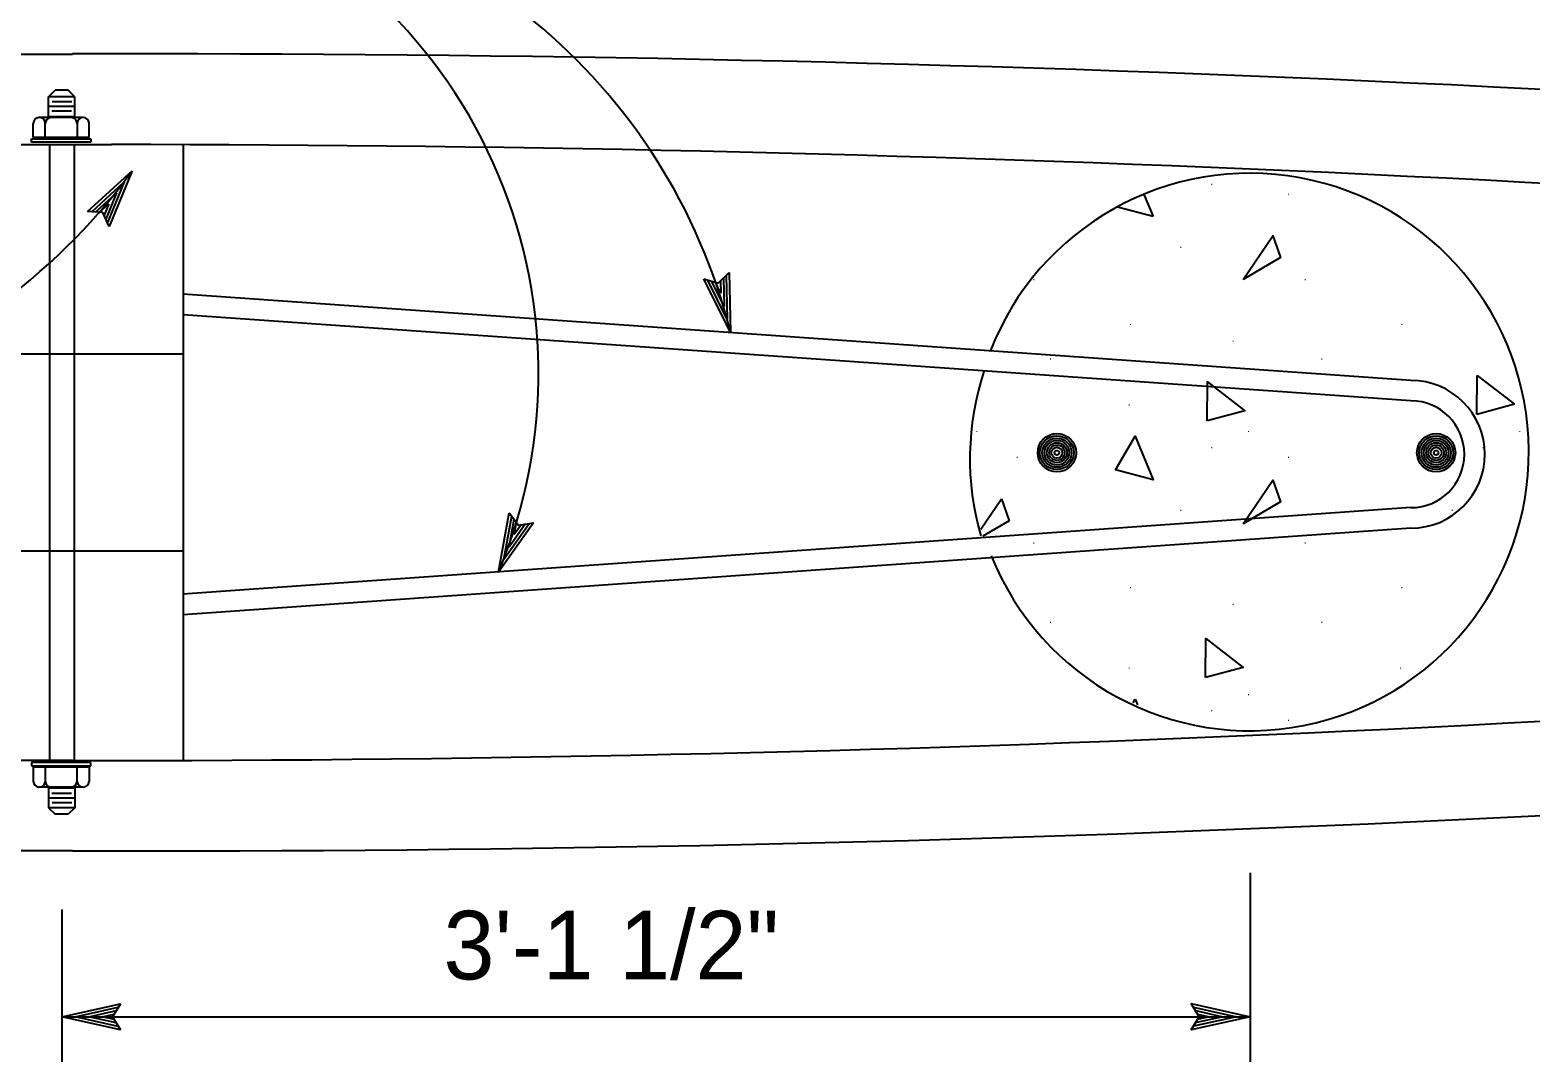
# Model space of a CAD drawing. Extents: x -894 to 866, y -476 to 714.
# Drawn here: x -496.8 to -343.6, y 516.4 to 621.7 of the extents above; entities that cross this region are included whole.
import ezdxf

# ---------------------------------------------------------------- set-up
doc = ezdxf.new("R2010")
doc.units = 0
for name, color, linetype in [('56 Stage 3 Anno', 7, 'Continuous'), ('57 Undefined', 7, 'Continuous'), ('60 Nongeo Data', 7, 'Continuous')]:
    doc.layers.add(name, color=color, linetype=linetype)

msp = doc.modelspace()

# ---------------------------------------------------------------- linework, layer by layer
at = {"layer": '56 Stage 3 Anno'}
for p, q in [((-490.94, 603.21), (-486.4, 607.36)), ((-486.4, 607.36), (-488.75, 601.68)), ((-486.4, 607.36), (-486.4, 607.36)), ((-490.52, 603.18), (-487.19, 606.23)), ((-487.19, 606.22), (-488.91, 602.08)), ((-490.09, 603.17), (-487.98, 605.1)), ((-489.71, 603.12), (-488.78, 603.97)), ((-488.78, 603.97), (-489.25, 602.82)), ((-487.98, 605.1), (-489.09, 602.42)), ((-489.38, 603.1), (-490.94, 603.21)), ((-490.94, 603.21), (-490.94, 603.21)), ((-488.75, 601.68), (-489.38, 603.1)), ((-488.75, 601.68), (-488.75, 601.68)), ((-425.3, 590.84), (-428.05, 596.34)), ((-428.05, 596.34), (-428.05, 596.34)), ((-428.05, 596.34), (-426.56, 595.89)), ((-425.64, 592.19), (-427.64, 596.2)), ((-425.97, 593.52), (-427.26, 596.11)), ((-426.31, 594.86), (-426.86, 595.97)), ((-426.56, 595.89), (-425.46, 596.99)), ((-426.34, 596.12), (-426.31, 594.86)), ((-426.04, 596.38), (-425.97, 593.52)), ((-425.75, 596.69), (-425.64, 592.18)), ((-425.46, 596.99), (-425.46, 596.99)), ((-425.46, 596.99), (-425.3, 590.84)), ((-425.3, 590.84), (-425.3, 590.84)), ((-448.98, 566.4), (-447.89, 572.45)), ((-448.45, 567.68), (-447.65, 572.09)), ((-447.91, 568.95), (-447.4, 571.79)), ((-447.89, 572.45), (-447.89, 572.45)), ((-447.89, 572.45), (-446.97, 571.2)), ((-445.43, 571.42), (-448.98, 566.4)), ((-445.84, 571.35), (-448.45, 567.67)), ((-446.26, 571.28), (-447.91, 568.95)), ((-447.38, 570.22), (-447.16, 571.44)), ((-446.65, 571.25), (-447.38, 570.22)), ((-446.97, 571.2), (-445.43, 571.42)), ((-445.43, 571.42), (-445.43, 571.42)), ((-448.98, 566.4), (-448.98, 566.4)), ((-372.29, 535.69), (-372.29, 516.39)), ((-493.58, 531.97), (-493.58, 516.39)), ((-493.58, 521.01), (-487.58, 522.34)), ((-493.58, 521.01), (-372.29, 521.01)), ((-487.58, 519.67), (-493.58, 521.01)), ((-493.58, 521.01), (-493.58, 521.01)), ((-487.8, 520.02), (-492.2, 521.01)), ((-492.19, 521.01), (-487.82, 521.98)), ((-490.82, 521), (-487.99, 521.63)), ((-488.03, 520.38), (-490.82, 521)), ((-489.44, 521), (-488.23, 521.27)), ((-488.21, 520.73), (-489.44, 521)), ((-487.58, 522.34), (-488.38, 521.01)), ((-488.38, 521.01), (-487.58, 519.67)), ((-487.58, 522.34), (-487.58, 522.34)), ((-377.49, 521.01), (-378.29, 522.35)), ((-378.29, 522.35), (-378.29, 522.35)), ((-378.29, 522.35), (-372.29, 521.01)), ((-372.29, 521.01), (-378.29, 519.68)), ((-378.29, 519.68), (-377.49, 521.01)), ((-378.07, 521.99), (-373.67, 521.01)), ((-373.68, 521), (-378.05, 520.04)), ((-375.05, 521.01), (-377.88, 520.38)), ((-377.84, 521.63), (-375.05, 521.01)), ((-377.66, 521.28), (-376.43, 521.01)), ((-376.43, 521.01), (-377.64, 520.74)), ((-372.29, 521.01), (-372.29, 521.01)), ((-487.58, 519.67), (-487.58, 519.67)), ((-378.29, 519.68), (-378.29, 519.68))]:
    msp.add_line(p, q, dxfattribs=at)
for centre, radius, start, end in [((-483.58, 576.27), 60.07, 14.0348, 86.9971), ((-497.3, 586.66), 52.39, 337.2508, 71.2197)]:
    msp.add_arc(centre, radius, start, end, dxfattribs=at)
msp.add_ellipse((-533.41, 603.92), major_axis=(51.2, 22.65), ratio=0.465125, start_param=3.951475, end_param=5.627601, dxfattribs=at)
at = {"layer": '60 Nongeo Data'}
for p, q in [((-792.71, 619.26), (-492.47, 619.26)), ((-494.92, 614.9), (-494.25, 615.57)), ((-492.24, 614.9), (-494.92, 614.9)), ((-494.92, 612.88), (-494.92, 614.9)), ((-492.53, 614.41), (-494.54, 614.41)), ((-492.91, 615.57), (-494.25, 615.57)), ((-492.24, 614.9), (-492.91, 615.57)), ((-492.24, 612.88), (-492.24, 614.9)), ((-492.24, 613.92), (-494.92, 613.92)), ((-492.24, 612.88), (-494.92, 612.88)), ((-492.58, 613.43), (-494.59, 613.43)), ((-496.48, 610.76), (-496.48, 612.19)), ((-491.38, 612.8), (-495.88, 612.8)), ((-495.26, 610.76), (-495.26, 612.27)), ((-492.01, 612.19), (-492.01, 610.76)), ((-490.79, 610.76), (-490.79, 612.22)), ((-792.71, 610.04), (-488.51, 610.04)), ((-496.65, 610.28), (-496.65, 610.61)), ((-496.65, 610.61), (-490.6, 610.61)), ((-490.6, 610.27), (-496.65, 610.27)), ((-490.79, 610.76), (-496.48, 610.76)), ((-494.83, 610.07), (-494.83, 547.15)), ((-492.32, 610.05), (-492.32, 547.17)), ((-490.6, 610.61), (-490.6, 610.28)), ((-481.19, 609.94), (-481.19, 578.61)), ((-355.86, 585.96), (-481.19, 594.77)), ((-355.86, 583.87), (-481.19, 592.67)), ((-505.97, 588.67), (-481.19, 588.67)), ((-481.19, 578.61), (-481.19, 547.28)), ((-355.86, 572.97), (-481.19, 564.13)), ((-355.86, 570.88), (-481.19, 562.03)), ((-505.97, 568.55), (-481.19, 568.55)), ((-792.71, 547.18), (-492.47, 547.18)), ((-490.6, 546.97), (-496.65, 546.97)), ((-496.65, 546.96), (-496.65, 546.62)), ((-490.6, 546.62), (-490.6, 546.96)), ((-496.65, 546.62), (-490.6, 546.62)), ((-490.79, 546.47), (-496.48, 546.47)), ((-496.48, 546.47), (-496.48, 545.04)), ((-495.26, 546.47), (-495.26, 544.96)), ((-492.01, 545.05), (-492.01, 546.47)), ((-490.79, 546.47), (-490.79, 545.01)), ((-491.38, 544.44), (-495.88, 544.44)), ((-492.24, 544.35), (-494.92, 544.35)), ((-494.92, 544.35), (-494.92, 542.34)), ((-492.24, 544.35), (-492.24, 542.34)), ((-492.24, 543.32), (-494.92, 543.32)), ((-492.24, 542.34), (-494.92, 542.34)), ((-494.92, 542.34), (-494.25, 541.67)), ((-492.58, 543.81), (-494.59, 543.81)), ((-492.53, 542.83), (-494.54, 542.83)), ((-492.24, 542.34), (-492.91, 541.67)), ((-492.91, 541.67), (-494.25, 541.67)), ((-792.71, 537.96), (-492.47, 537.96))]:
    msp.add_line(p, q, dxfattribs=at)
for points in [[(-382.19, 602.68), (-385.81, 603.63)], [(-383.08, 604.87), (-382.19, 602.68)], [(-349.13, 582.49), (-349.1, 586.47)], [(-349.1, 586.47), (-345.3, 583.53)], [(-345.3, 583.53), (-349.13, 582.49)], [(-399.78, 570.76), (-397.67, 573.86)], [(-397.67, 573.86), (-396.86, 571.64)], [(-396.86, 571.64), (-399.57, 570.07)], [(-384.22, 553.04), (-384, 553.41)], [(-384, 553.41), (-383.78, 552.85)]]:
    msp.add_lwpolyline(points, dxfattribs=at)
for points in [[(-373, 596.27), (-369.97, 600.71), (-369.16, 598.49)], [(-376.66, 581.82), (-376.63, 585.81), (-372.83, 582.86)], [(-386.02, 576.83), (-384, 580.26), (-382.19, 575.82)], [(-373, 571.33), (-369.97, 575.77), (-369.16, 573.55)], [(-376.83, 555.63), (-376.79, 559.61), (-373, 556.67)]]:
    msp.add_lwpolyline(points, close=True, dxfattribs=at)
for centre, radius in [((-392, 578.58), 1.96), ((-392, 578.58), 1.73), ((-392, 578.58), 1.49), ((-392, 578.58), 1.26), ((-392, 578.58), 1.02), ((-392, 578.58), 0.786), ((-392, 578.58), 0.55), ((-353.29, 578.58), 1.96), ((-353.29, 578.58), 1.73), ((-353.29, 578.58), 1.49), ((-353.29, 578.58), 1.26), ((-353.29, 578.58), 1.02), ((-353.29, 578.58), 0.786), ((-353.29, 578.58), 0.55), ((-392, 578.58), 0.236), ((-353.29, 578.58), 0.236)]:
    msp.add_circle(centre, radius, dxfattribs=at)
for centre, radius, start, end in [((-484.96, -2177.93), 2797.22, 84.56011, 90.15387), ((-495.87, 612.19), 0.61, 8.2125, 179.2776), ((-494.65, 612.18), 0.61, 91.8976, 179.5004), ((-492.62, 612.19), 0.61, 359.6015, 87.0732), ((-491.4, 612.19), 0.61, 3.6172, 175.1952), ((-489.54, -2129.97), 2740, 84.61294, 89.9784), ((-372.29, 578.65), 28.45, 201.8406, 158.8707), ((-372.29, 577.95), 28.59, 161.8237, 195.9795), ((-355.86, 578.42), 7.54, 270, 90), ((-355.86, 578.42), 5.45, 270, 90), ((-490.81, 3278.36), 2731.21, 269.96509, 275.43113), ((-484.99, 3336.21), 2798.28, 269.8469, 275.43853), ((-495.87, 545.05), 0.61, 180.7224, 351.7875), ((-494.65, 545.05), 0.61, 180.4996, 268.1024), ((-492.62, 545.05), 0.61, 272.9268, 0.3985), ((-491.4, 545.05), 0.61, 184.8049, 356.3828)]:
    msp.add_arc(centre, radius, start, end, dxfattribs=at)

# ---------------------------------------------------------------- texts
at = {"layer": '57 Undefined'}
msp.add_text('3\'-1 1/2"', height=7, dxfattribs=at).set_placement((-454.61, 524.82))
at = {"layer": '60 Nongeo Data'}
for p in [(-376.34, 605.9), (-368.5, 604.91), (-379.5, 599.49), (-394.5, 596.17), (-366.8, 596.17), (-384.65, 591.6), (-356.95, 591.6), (-374.15, 589.9), (-392.82, 588.07), (-365.12, 588.07), (-384.78, 583.38), (-400.31, 580.68), (-372.61, 580.68), (-344.91, 580.68), (-376.34, 579.04), (-348.64, 579.04), (-396.2, 578.05), (-368.5, 578.05), (-379.5, 572.64), (-351.8, 572.64), (-394.5, 569.31), (-366.8, 569.31), (-384.65, 564.74), (-356.95, 564.74), (-374.15, 563.05), (-392.82, 561.21), (-365.12, 561.21), (-384.78, 556.52), (-357.08, 556.52), (-372.61, 553.82), (-376.34, 552.19), (-368.5, 551.2)]:
    msp.add_text('.', height=0.817, dxfattribs=at).set_placement(p)

doc.saveas('drawing.dxf')
